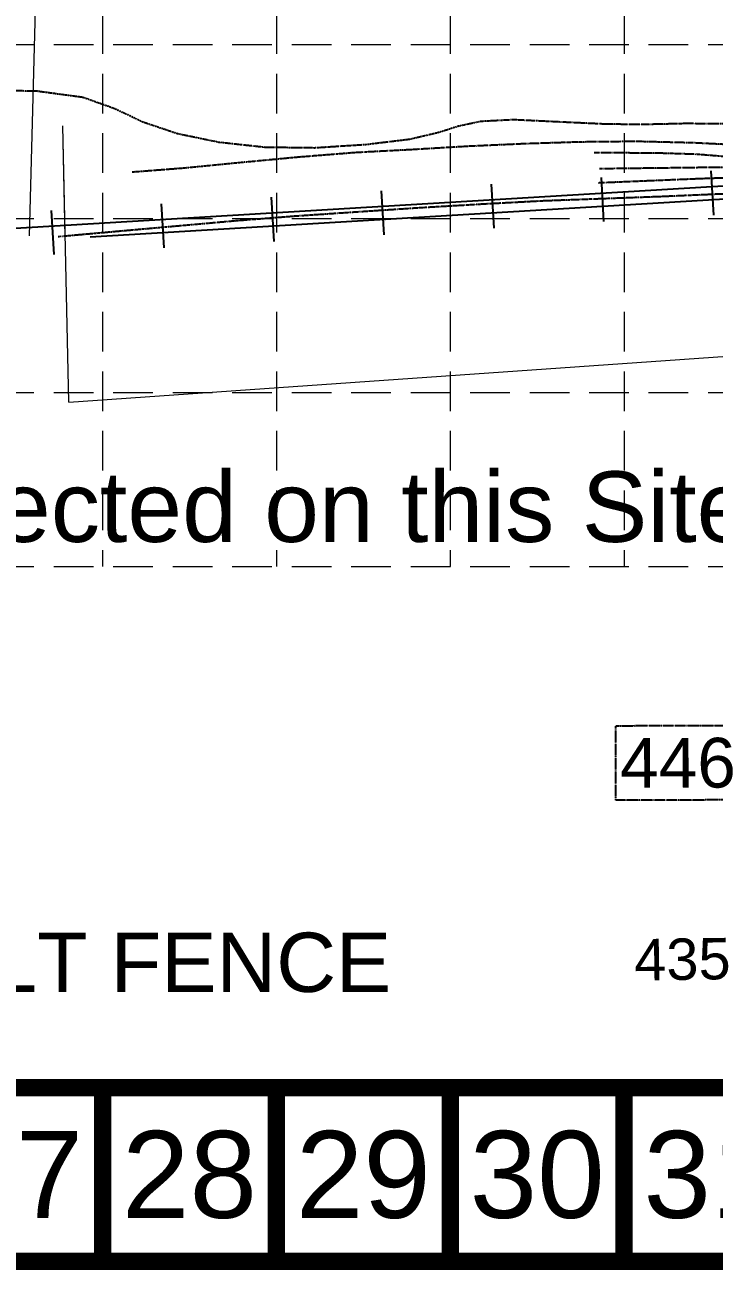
# Model space of a CAD drawing. Header units: feet. Extents: x 2175025 to 2179063, y 467811 to 470338.
# Drawn here: x 2176763.5 to 2177013.3, y 467811.2 to 468262.2 of the extents above; entities that cross this region are included whole.
import ezdxf
from ezdxf.enums import TextEntityAlignment as Align

# ---------------------------------------------------------------- set-up
doc = ezdxf.new("R2010")
doc.units = ezdxf.units.FT
doc.header["$LTSCALE"] = 0.5
doc.header["$MEASUREMENT"] = 0
doc.linetypes.add('DIVIDE', pattern=[1.25, 0.5, -0.25, 0, -0.25, 0, -0.25])
doc.linetypes.add('HIDDEN', pattern=[0.375, 0.25, -0.125])
for name, color, linetype in [('BASE', 7, 'CONTINUOUS'), ('EC', 35, 'DIVIDE'), ('GRID', 254, 'HIDDEN'), ('LEGEND', 7, 'CONTINUOUS'), ('PC', 35, 'DIVIDE'), ('road', 3, 'CONTINUOUS'), ('RR', 7, 'CONTINUOUS')]:
    doc.layers.add(name, color=color, linetype=linetype)
doc.styles.add('arial', font='ARIAL.TTF', dxfattribs={"height": 0.1})
doc.styles.add("L200'", font='ARIAL.TTF', dxfattribs={"height": 0.001969})
doc.styles.get("Standard").update_dxf_attribs({"font": 'ARIAL.TTF'})

msp = doc.modelspace()

# ---------------------------------------------------------------- linework, layer by layer
at = {"layer": 'BASE', "const_width": 6.3}
for points in [[(2175027.69, 467814.35), (2179059.69, 467814.35), (2179059.69, 470334.35), (2175027.69, 470334.35)], [(2175090.55, 467877.33), (2178996.87, 467877.23), (2178996.78, 470271.38), (2175091.35, 470271.45)]]:
    msp.add_lwpolyline(points, close=True, dxfattribs=at)
for points in [[(2176791.69, 467814.35), (2176791.69, 467877.35)], [(2176854.69, 467814.35), (2176854.69, 467877.35)], [(2176917.69, 467814.35), (2176917.69, 467877.35)], [(2176980.69, 467814.35), (2176980.69, 467877.35)]]:
    msp.add_lwpolyline(points, dxfattribs=at)
at = {"layer": 'EC', "color": 43}
for points in [[(2177019.83, 468226.32, 438), (2177002.83, 468226.41, 438), (2176988.83, 468226.09, 438), (2176974.55, 468226.18, 438), (2176957.26, 468226.99, 438), (2176940.54, 468227.79, 438), (2176928.83, 468227.19, 438), (2176920.69, 468225.45, 438), (2176913.42, 468223.14, 438), (2176902.99, 468220.68, 438), (2176887.14, 468218.77, 438), (2176868.57, 468217.57, 438), (2176850.43, 468217.8, 438), (2176833.85, 468219.61, 438), (2176818.84, 468222.71, 438), (2176806.26, 468226.95, 438), (2176796.1, 468231.78, 438), (2176784.52, 468235.89, 438), (2176767.94, 468238.12, 438), (2176748.94, 468238.49, 438)], [(2177064.61, 468206.32, 440), (2177063.03, 468207.74, 440), (2177059.31, 468210.45, 440), (2177051.87, 468213.99, 440), (2177040.58, 468216.67, 440), (2177024.86, 468218.48, 440), (2177005.86, 468219.42, 440), (2176985.14, 468219.93, 440), (2176964.71, 468219.73, 440), (2176944.57, 468219.09, 440), (2176924.14, 468218.17, 440), (2176903.86, 468216.97, 440), (2176883.44, 468215.9, 440), (2176863.01, 468214.27, 440), (2176842.59, 468212.35, 440), (2176821.6, 468210.29, 440), (2176802.32, 468208.8, 440)], [(2177058.76, 468204.16, 442), (2177058.33, 468204.73, 442), (2177057.18, 468206.15, 442), (2177055.32, 468207.86, 442), (2177053.03, 468209.43, 442), (2177049.6, 468210.7, 442), (2177044.31, 468211.68, 442), (2177037.45, 468212.52, 442), (2177029.02, 468213.5, 442), (2177018.87, 468214.32, 442), (2177006.87, 468215.28, 442), (2176994.01, 468215.67, 442), (2176969.72, 468215.88, 442)], [(2177055.91, 468202.43, 444), (2177055.19, 468203.15, 444), (2177053.47, 468204.71, 444), (2177051.18, 468206.42, 444), (2177048.61, 468207.7, 444), (2177045.17, 468208.83, 444), (2177040.6, 468209.82, 444), (2177035.88, 468210.52, 444), (2177030.88, 468210.64, 444), (2177020.31, 468210.61, 444), (2176971.74, 468210.03, 444)], [(2177051.91, 468200.57, 446), (2177050.2, 468201.42, 446), (2177046.19, 468203.12, 446), (2177040.47, 468205.1, 446), (2177033.32, 468206.51, 446), (2177023.04, 468206.91, 446), (2177008.47, 468206.43, 446), (2176993.33, 468205.81, 446), (2176971.33, 468204.89, 446)], [(2177050.35, 468199.7, 448), (2177048.34, 468200.13, 448), (2177043.63, 468200.83, 448), (2177033.2, 468201.37, 448), (2177015.63, 468200.88, 448), (2176994.34, 468199.96, 448), (2176973.2, 468199.18, 448), (2176951.63, 468198.4, 448), (2176928.92, 468197.19, 448), (2176905.93, 468195.83, 448), (2176883.36, 468194.33, 448), (2176861.22, 468192.84, 448), (2176838.66, 468191.05, 448), (2176815.52, 468188.98, 448), (2176792.24, 468186.91, 448), (2176775.63, 468185.41, 448)]]:
    msp.add_polyline3d(points, dxfattribs=at)
at = {"layer": 'GRID', "color": 252, "linetype": 'HIDDEN', "lineweight": 0, "ltscale": 115}
for p, q in [((2176791.69, 470271.35), (2176791.69, 468066.07)), ((2176854.69, 470271.35), (2176854.69, 468066.07)), ((2176917.69, 470271.35), (2176917.69, 468066.07)), ((2176980.69, 470271.35), (2176980.69, 468066.07)), ((2175092.1, 468255.07), (2178998.1, 468255.07)), ((2175092.1, 468192.07), (2178998.1, 468192.07)), ((2175092.1, 468129.07), (2178998.1, 468129.07)), ((2175092.1, 468066.07), (2178998.1, 468066.07))]:
    msp.add_line(p, q, dxfattribs=at)
at = {"layer": 'PC', "color": 25, "elevation": 2007}
msp.add_lwpolyline([(2177022.76, 467981.49), (2176977.76, 467981.35), (2176977.68, 468008.35), (2177022.68, 468008.49)], close=True, dxfattribs=at)
at = {"layer": 'road', "color": 7, "lineweight": 0}
for p, q in [((2176778.13, 468185.41), (2176777.28, 468225.63)), ((2176779.39, 468125.53), (2176777.28, 468225.63)), ((2176779.39, 468125.53), (2177973.64, 468208.63))]:
    msp.add_line(p, q, dxfattribs=at)
at = {"layer": 'road', "color": 7, "lineweight": 0, "flags": 128}
msp.add_lwpolyline([(2177079.23, 470236.07), (2177083.03, 470151.59, -0.025503), (2177084.42, 469952.66, -0.040867), (2177043.26, 469630.8, -0.016548), (2177011.73, 469503.06), (2176840.4, 468891.74, 0.010832), (2176823, 468825.39, 0.001478), (2176820.35, 468814.11, 0.018332), (2176793.01, 468673.07, 0.523547), (2176803.49, 468661.27), (2176799.13, 468630.56, 0.582549), (2176785.33, 468617.43), (2176783.74, 468605.98, 0.009449), (2176777.01, 468536.93, 0.007041), (2176772.81, 468465.56, 0.00601), (2176770.82, 468404.56), (2176765.12, 468185.74)], format="xyb", dxfattribs=at)
at = {"layer": 'RR', "color": 7, "ltscale": 150, "elevation": 451.21, "flags": 128}
for points in [[(2176707.39, 468185.41), (2177929.69, 468258.5)], [(2176787.18, 468185.41), (2177929.66, 468253.73)], [(2176973.4, 468190.92), (2176972.45, 468206.89)], [(2177013.26, 468193.3), (2177012.31, 468209.27)], [(2176893.69, 468186.15), (2176892.73, 468202.12)], [(2176933.55, 468188.54), (2176932.59, 468204.51)], [(2176813.97, 468181.39), (2176813.02, 468197.36)], [(2176853.83, 468183.77), (2176852.87, 468199.74)], [(2176774.11, 468179), (2176773.16, 468194.97)]]:
    msp.add_lwpolyline(points, dxfattribs=at)

# ---------------------------------------------------------------- texts
at = {"layer": 'BASE', "color": 7, "style": "L200'"}
msp.add_text('Location of construction entrance and concrete washout will be determined in the field and will be reflected on this Site Map. BMPs are not to scale; verify size/location/quantity in the field prior to installation.', height=25.54929, dxfattribs=at).set_placement((2175160.04, 468074.91))
at = {"layer": 'BASE'}
for s, p in [('27', (2176760.19, 467845.85)), ('28', (2176823.19, 467845.85)), ('29', (2176886.19, 467845.85)), ('30', (2176949.19, 467845.85)), ('31', (2177012.19, 467845.85))]:
    msp.add_text(s, height=31.5, dxfattribs=at).set_placement(p, align=Align.MIDDLE_CENTER)
at = {"layer": 'EC', "color": 43, "style": 'arial'}
msp.add_text('435', height=15, rotation=0.8393, dxfattribs=at).set_placement((2177001.82, 467923.81, 687), align=Align.MIDDLE_CENTER)
at = {"layer": 'LEGEND', "style": "L200'"}
msp.add_text('EROSION BLANKET / SILT FENCE', height=21.4824, dxfattribs=at).set_placement((2176414.42, 467911.93))
at = {"layer": 'PC', "color": 25, "style": 'arial'}
msp.add_text('446', height=18, rotation=0.1764, dxfattribs=at).set_placement((2177000.22, 467994.92, 2007), align=Align.MIDDLE_CENTER)

doc.saveas('drawing.dxf')
